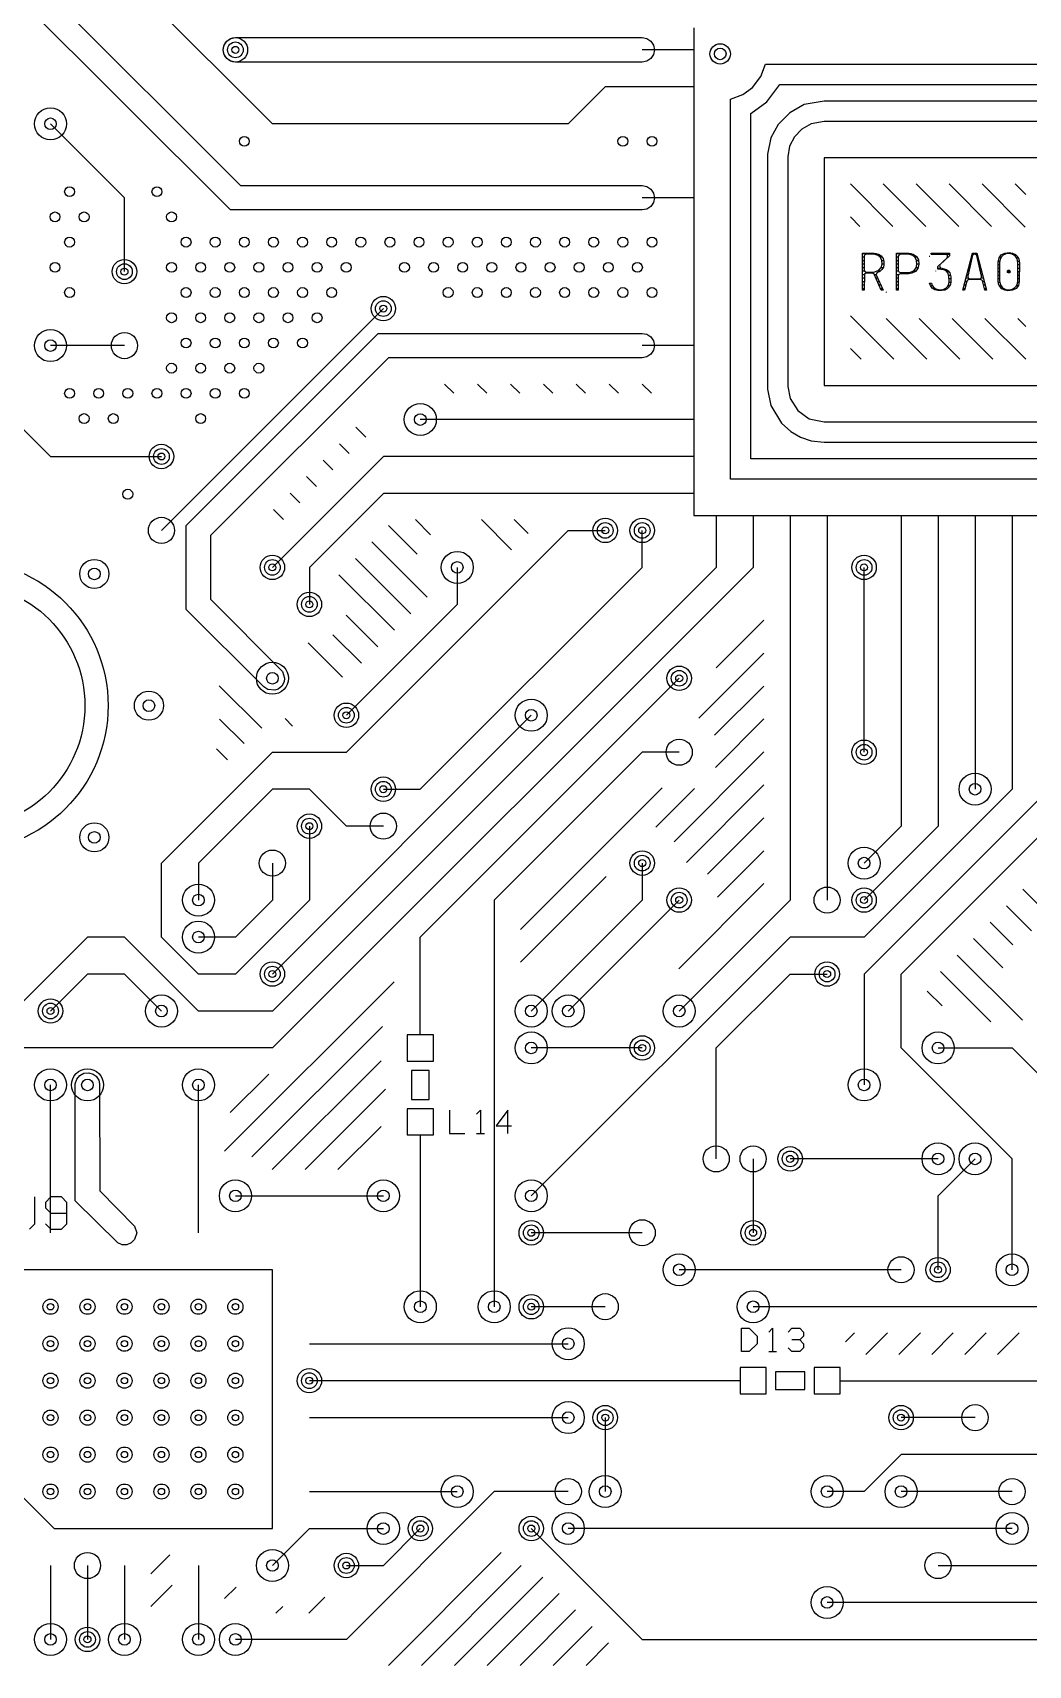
# Model space of a CAD drawing. Extents: x 7 to 280, y 7 to 360.
# Drawn here: x 65.4 to 99.6, y 6.7 to 62.8 of the extents above; entities that cross this region are included whole.
import ezdxf

# ---------------------------------------------------------------- set-up
doc = ezdxf.new("R2010")
doc.units = 0
doc.layers.add('SCORE', color=5, linetype='CONTINUOUS')

msp = doc.modelspace()

# ---------------------------------------------------------------- linework, layer by layer
at = {"layer": 'SCORE'}
for p, q in [((57.447, 72.687), (72.564, 57.57)), ((72.216, 56.73), (56.853, 72.093)), ((73.66, 59.69), (67.31, 66.04)), ((88.138, 62.992), (88.138, 46.228)), ((71.97, 62.23), (72.002, 62.3907)), ((72.002, 62.3907), (72.093, 62.527)), ((72.093, 62.527), (72.2293, 62.618)), ((72.2293, 62.618), (72.39, 62.65)), ((72.39, 62.65), (86.36, 62.65)), ((86.36, 62.65), (86.5207, 62.618)), ((86.5207, 62.618), (86.657, 62.527)), ((86.657, 62.527), (86.748, 62.3907)), ((86.748, 62.3907), (86.78, 62.23)), ((72.002, 62.0693), (71.97, 62.23)), ((72.093, 61.933), (72.002, 62.0693)), ((72.2293, 61.842), (72.093, 61.933)), ((72.39, 61.81), (72.2293, 61.842)), ((86.36, 61.81), (72.39, 61.81)), ((88.138, 62.23), (86.36, 62.23)), ((86.5207, 61.842), (86.36, 61.81)), ((86.657, 61.933), (86.5207, 61.842)), ((86.748, 62.0693), (86.657, 61.933)), ((86.78, 62.23), (86.748, 62.0693)), ((90.4358, 61.3143), (90.5988, 61.742)), ((90.5988, 61.742), (103.652, 61.742)), ((90.1498, 60.942), (90.4358, 61.3143)), ((85.09, 60.96), (83.82, 59.69)), ((86.36, 60.96), (85.09, 60.96)), ((88.138, 60.96), (86.36, 60.96)), ((89.388, 60.5312), (89.8157, 60.6942)), ((89.8157, 60.6942), (90.1498, 60.942)), ((90.6448, 60.447), (91.0836, 61.042)), ((91.0836, 61.042), (102.952, 61.042)), ((89.388, 47.478), (89.388, 60.5312)), ((90.088, 60.0464), (90.6448, 60.447)), ((90.088, 48.178), (90.088, 60.0464)), ((91.4255, 60.0712), (91.0266, 59.6611)), ((91.9263, 60.3479), (91.4255, 60.0712)), ((92.6084, 60.4716), (91.9263, 60.3479)), ((100.5542, 60.4673), (92.6084, 60.4716)), ((68.58, 57.15), (66.04, 59.69)), ((83.82, 59.69), (73.66, 59.69)), ((91.0266, 59.6611), (90.7821, 59.2037)), ((91.8425, 59.509), (91.5888, 59.2442)), ((92.1621, 59.6888), (91.8425, 59.509)), ((92.6084, 59.7716), (92.1621, 59.6888)), ((100.4659, 59.7708), (92.6084, 59.7716)), ((90.7821, 59.2037), (90.6627, 58.6442)), ((91.423, 58.9171), (91.3592, 58.5559)), ((91.5888, 59.2442), (91.423, 58.9171)), ((90.6627, 58.6442), (90.6627, 50.5758)), ((91.3592, 58.5559), (91.3592, 50.6641)), ((100.4316, 58.5216), (92.6084, 58.5216)), ((92.6084, 58.5216), (92.6084, 50.6984)), ((72.564, 57.57), (86.36, 57.57)), ((86.36, 57.57), (86.5207, 57.538)), ((86.5207, 57.538), (86.657, 57.447)), ((86.657, 57.447), (86.748, 57.3107)), ((86.748, 57.3107), (86.78, 57.15)), ((93.5084, 57.6216), (94.9651, 56.1649)), ((94.6398, 57.6216), (96.0964, 56.1649)), ((95.7711, 57.6216), (97.2278, 56.1649)), ((96.9025, 57.6216), (98.3592, 56.1649)), ((98.0339, 57.6216), (99.5143, 56.1412)), ((99.1653, 57.6216), (99.5316, 57.2553)), ((68.58, 54.61), (68.58, 57.15)), ((86.36, 56.73), (72.216, 56.73)), ((88.138, 57.15), (86.36, 57.15)), ((86.5207, 56.762), (86.36, 56.73)), ((86.657, 56.853), (86.5207, 56.762)), ((86.748, 56.9893), (86.657, 56.853)), ((86.78, 57.15), (86.748, 56.9893)), ((93.5084, 56.4902), (93.8382, 56.1605)), ((93.9234, 53.9738), (93.9234, 55.2462)), ((93.9234, 55.2462), (94.3233, 55.2455)), ((93.9234, 55.2338), (94.4081, 55.2338)), ((93.9234, 55.1138), (93.9833, 55.1138)), ((93.9234, 54.9938), (93.9833, 54.9938)), ((93.9836, 55.1421), (93.9833, 54.6694)), ((94.0107, 55.1927), (93.9836, 55.1421)), ((94.0583, 55.2097), (94.0107, 55.1927)), ((94.3598, 55.2041), (94.0583, 55.2097)), ((94.3233, 55.2455), (94.4729, 55.2126)), ((94.4653, 55.1645), (94.3598, 55.2041)), ((94.5379, 55.0988), (94.4653, 55.1645)), ((94.4729, 55.2126), (94.5661, 55.1522)), ((94.5251, 55.1138), (94.6003, 55.1138)), ((94.5874, 54.9977), (94.5379, 55.0988)), ((94.5661, 55.1522), (94.6296, 55.0668)), ((94.598, 54.8663), (94.5874, 54.9977)), ((94.5884, 54.9938), (94.6548, 54.9938)), ((94.6296, 55.0668), (94.6611, 54.957)), ((95.0931, 53.9738), (95.0931, 55.2462)), ((95.0931, 55.2462), (95.5143, 55.2454)), ((95.0931, 55.2338), (95.6002, 55.2338)), ((95.0931, 55.1138), (95.1535, 55.1138)), ((95.0931, 54.9938), (95.1535, 54.9938)), ((95.1539, 55.1392), (95.1535, 54.6529)), ((95.181, 55.1898), (95.1539, 55.1392)), ((95.2285, 55.2068), (95.181, 55.1898)), ((95.5513, 55.2011), (95.2285, 55.2068)), ((95.5143, 55.2454), (95.6677, 55.2119)), ((95.6593, 55.1608), (95.5513, 55.2011)), ((95.7337, 55.0943), (95.6593, 55.1608)), ((95.6677, 55.2119), (95.7777, 55.1345)), ((95.7167, 55.1138), (95.7948, 55.1138)), ((95.7852, 54.9912), (95.7337, 55.0943)), ((95.7777, 55.1345), (95.8441, 55.0194)), ((95.7844, 54.9938), (95.8511, 54.9938)), ((95.7963, 54.8567), (95.7852, 54.9912)), ((95.8441, 55.0194), (95.8616, 54.8648)), ((96.2104, 55.1436), (96.2342, 55.1436)), ((96.2854, 55.2113), (96.2854, 55.2462)), ((96.2854, 55.2462), (96.9105, 55.2462)), ((96.2854, 55.2143), (96.9105, 55.2143)), ((96.7794, 55.2109), (96.2854, 55.2113)), ((96.5141, 54.788), (96.8287, 55.0873)), ((96.9105, 55.1554), (96.5947, 54.858)), ((96.8385, 55.1709), (96.7794, 55.2109)), ((96.8287, 55.0873), (96.8464, 55.1276)), ((96.8464, 55.1276), (96.8385, 55.1709)), ((96.9105, 55.2462), (96.9105, 55.1554)), ((97.3716, 53.9738), (97.6971, 55.2462)), ((97.7069, 55.1713), (97.5421, 54.451)), ((97.6325, 54.9938), (97.6706, 54.9938)), ((97.6632, 55.1138), (97.6949, 55.1138)), ((97.6939, 55.2338), (97.8599, 55.2338)), ((97.6971, 55.2462), (97.8567, 55.2462)), ((97.7476, 55.2132), (97.7069, 55.1713)), ((97.7989, 55.2158), (97.7476, 55.2132)), ((97.849, 55.1643), (97.7989, 55.2158)), ((98.0109, 54.4509), (97.849, 55.1643)), ((97.8567, 55.2462), (98.1819, 53.9738)), ((97.8588, 55.1138), (97.8905, 55.1138)), ((97.8837, 54.9938), (97.9212, 54.9938)), ((98.5813, 54.9464), (98.6146, 55.0853)), ((98.5837, 54.9743), (98.635, 54.9743)), ((98.6146, 55.0853), (98.6925, 55.1857)), ((98.6193, 55.0943), (98.6775, 55.0943)), ((98.6509, 55.039), (98.6311, 54.9217)), ((98.695, 55.1194), (98.6509, 55.039)), ((98.6925, 55.1857), (98.8128, 55.2483)), ((98.7623, 55.1827), (98.695, 55.1194)), ((98.7339, 55.2143), (98.8243, 55.2143)), ((98.847, 55.2217), (98.7623, 55.1827)), ((98.8128, 55.2483), (98.9755, 55.2649)), ((98.9429, 55.2346), (98.847, 55.2217)), ((99.0672, 55.2144), (98.9429, 55.2346)), ((98.9755, 55.2649), (99.0801, 55.2483)), ((99.1711, 55.1484), (99.0672, 55.2144)), ((99.0674, 55.2143), (99.1586, 55.2143)), ((99.0801, 55.2483), (99.1824, 55.1989)), ((99.2382, 55.0462), (99.1711, 55.1484)), ((99.1824, 55.1989), (99.2556, 55.1232)), ((99.2142, 55.0943), (99.2724, 55.0943)), ((99.2607, 54.9217), (99.2382, 55.0462)), ((99.2556, 55.1232), (99.2935, 55.0437)), ((99.2567, 54.9743), (99.308, 54.9743)), ((99.2935, 55.0437), (99.3112, 54.9178)), ((93.9234, 54.8738), (93.9833, 54.8738)), ((93.9234, 54.7538), (93.9833, 54.7538)), ((93.9234, 54.6338), (93.9923, 54.6338)), ((93.9234, 54.5138), (93.99, 54.5138)), ((93.9833, 54.6694), (94.0052, 54.6164)), ((93.9921, 54.5183), (93.9833, 53.9738)), ((94.0436, 54.5565), (93.9921, 54.5183)), ((94.0052, 54.6164), (94.0583, 54.5944)), ((94.2588, 54.558), (94.0436, 54.5565)), ((94.0583, 54.5944), (94.3532, 54.5989)), ((94.2934, 54.5495), (94.2588, 54.558)), ((94.3241, 54.5199), (94.2934, 54.5495)), ((94.5674, 53.9738), (94.3241, 54.5199)), ((94.3271, 54.5138), (94.3943, 54.5138)), ((94.3532, 54.5989), (94.4899, 54.657)), ((94.4181, 54.5655), (94.3951, 54.4994)), ((94.3951, 54.4994), (94.6401, 53.9738)), ((94.5156, 54.6146), (94.4181, 54.5655)), ((94.4549, 54.6338), (94.5424, 54.6338)), ((94.4899, 54.657), (94.5655, 54.7489)), ((94.5892, 54.6797), (94.5156, 54.6146)), ((94.5655, 54.7489), (94.598, 54.8663)), ((94.5679, 54.7538), (94.6343, 54.7538)), ((94.6406, 54.7683), (94.5892, 54.6797)), ((94.5986, 54.8738), (94.6629, 54.8738)), ((94.6602, 54.8463), (94.6406, 54.7683)), ((94.6611, 54.957), (94.6602, 54.8463)), ((95.0931, 54.8738), (95.1535, 54.8738)), ((95.0931, 54.7538), (95.1535, 54.7538)), ((95.0931, 54.6338), (95.1561, 54.6338)), ((95.0931, 54.5138), (95.1731, 54.5138)), ((95.1535, 54.6529), (95.1755, 54.5998)), ((95.1755, 54.5165), (95.1535, 54.4635)), ((95.1535, 54.4635), (95.1535, 53.9738)), ((95.1755, 54.5998), (95.2285, 54.5779)), ((95.2212, 54.5381), (95.1755, 54.5165)), ((95.5143, 54.5392), (95.2212, 54.5381)), ((95.2285, 54.5779), (95.5447, 54.5825)), ((95.6215, 54.5563), (95.5143, 54.5392)), ((95.5447, 54.5825), (95.6847, 54.642)), ((95.7456, 54.6205), (95.6215, 54.5563)), ((95.6733, 54.6338), (95.7606, 54.6338)), ((95.6847, 54.642), (95.7626, 54.7361)), ((95.8269, 54.7241), (95.7456, 54.6205)), ((95.7626, 54.7361), (95.7963, 54.8567)), ((95.7708, 54.7538), (95.8394, 54.7538)), ((95.7972, 54.8738), (95.8619, 54.8738)), ((95.8616, 54.8648), (95.8269, 54.7241)), ((96.449, 54.6221), (96.449, 54.6425)), ((96.5141, 54.6971), (96.5141, 54.788)), ((96.5141, 54.7343), (96.617, 54.7343)), ((96.7182, 54.6767), (96.5141, 54.6971)), ((96.5947, 54.858), (96.5711, 54.8052)), ((96.5711, 54.8052), (96.6034, 54.7418)), ((96.6034, 54.7418), (96.8125, 54.6785)), ((96.7967, 54.633), (96.7182, 54.6767)), ((96.8553, 54.5663), (96.7967, 54.633)), ((96.8125, 54.6785), (96.8643, 54.6395)), ((96.8174, 54.6143), (96.8881, 54.6143)), ((96.8947, 54.4542), (96.8553, 54.5663)), ((96.8643, 54.6395), (96.9217, 54.565)), ((96.8861, 54.4943), (96.9478, 54.4943)), ((96.899, 54.2885), (96.8947, 54.4542)), ((96.9217, 54.565), (96.9577, 54.4346)), ((96.9577, 54.4346), (96.9586, 54.2625)), ((97.5097, 54.5138), (97.557, 54.5138)), ((97.5404, 54.6338), (97.5856, 54.6338)), ((97.5421, 54.451), (97.5562, 54.3872)), ((97.5711, 54.7538), (97.6142, 54.7538)), ((97.6018, 54.8738), (97.6428, 54.8738)), ((97.911, 54.8738), (97.9519, 54.8738)), ((97.9393, 54.7538), (97.9826, 54.7538)), ((97.9677, 54.6338), (98.0132, 54.6338)), ((97.996, 54.5138), (98.0439, 54.5138)), ((98.0079, 54.4066), (98.0109, 54.4509)), ((98.5805, 54.3022), (98.5813, 54.9464)), ((98.5805, 54.8543), (98.631, 54.8543)), ((98.5805, 54.7343), (98.631, 54.7343)), ((98.5805, 54.6143), (98.631, 54.6143)), ((98.5805, 54.4943), (98.631, 54.4943)), ((98.6311, 54.9217), (98.6311, 54.2982)), ((98.8982, 54.6143), (98.9935, 54.6143)), ((98.9004, 54.635), (98.9227, 54.6599)), ((98.9038, 54.5863), (98.9004, 54.635)), ((98.9389, 54.5645), (98.9038, 54.5863)), ((98.9227, 54.6599), (98.965, 54.6613)), ((98.9719, 54.5694), (98.9389, 54.5645)), ((98.965, 54.6613), (98.99, 54.6393)), ((98.9912, 54.5953), (98.9719, 54.5694)), ((98.99, 54.6393), (98.9912, 54.5953)), ((99.2607, 54.3012), (99.2607, 54.9217)), ((99.2607, 54.8543), (99.3112, 54.8543)), ((99.2607, 54.7343), (99.3112, 54.7343)), ((99.2607, 54.6143), (99.3112, 54.6143)), ((99.2607, 54.4943), (99.3112, 54.4943)), ((99.3112, 54.9178), (99.3105, 54.274)), ((93.9234, 54.3938), (93.9833, 54.3938)), ((93.9234, 54.2738), (93.9833, 54.2738)), ((93.9234, 54.1538), (93.9833, 54.1538)), ((93.9234, 54.0338), (93.9833, 54.0338)), ((93.9833, 53.9738), (93.9234, 53.9738)), ((94.3805, 54.3938), (94.4415, 54.3938)), ((94.4339, 54.2738), (94.4982, 54.2738)), ((94.4873, 54.1538), (94.555, 54.1538)), ((94.5407, 54.0338), (94.6118, 54.0338)), ((94.6401, 53.9738), (94.5674, 53.9738)), ((94.7484, 53.8988), (94.7484, 53.9202)), ((95.0931, 54.3938), (95.1535, 54.3938)), ((95.0931, 54.2738), (95.1535, 54.2738)), ((95.0931, 54.1538), (95.1535, 54.1538)), ((95.0931, 54.0338), (95.1535, 54.0338)), ((95.1535, 53.9738), (95.0931, 53.9738)), ((96.2306, 54.2135), (96.2918, 54.2135)), ((96.2578, 54.1301), (96.2306, 54.2135)), ((96.2559, 54.1343), (96.3193, 54.1343)), ((96.3201, 54.0466), (96.2578, 54.1301)), ((96.2918, 54.2135), (96.3181, 54.1365)), ((96.3181, 54.1365), (96.3714, 54.0653)), ((96.4122, 53.9873), (96.3201, 54.0466)), ((96.3619, 54.0143), (96.4483, 54.0143)), ((96.3714, 54.0653), (96.4379, 54.0191)), ((96.5066, 53.9606), (96.4122, 53.9873)), ((96.4379, 54.0191), (96.5253, 53.9917)), ((96.6476, 53.9571), (96.5066, 53.9606)), ((96.5253, 53.9917), (96.6273, 53.9879)), ((96.6273, 53.9879), (96.7195, 54.0079)), ((96.7473, 53.9788), (96.6476, 53.9571)), ((96.7195, 54.0079), (96.7915, 54.0481)), ((96.7349, 54.0143), (96.8201, 54.0143)), ((96.8293, 54.0202), (96.7473, 53.9788)), ((96.7915, 54.0481), (96.8513, 54.1138)), ((96.9037, 54.0939), (96.8293, 54.0202)), ((96.8513, 54.1138), (96.8871, 54.1947)), ((96.8632, 54.1343), (96.9272, 54.1343)), ((96.8871, 54.1947), (96.899, 54.2885)), ((96.8975, 54.2543), (96.9579, 54.2543)), ((96.899, 54.3743), (96.9594, 54.3743)), ((96.9418, 54.1702), (96.9037, 54.0939)), ((96.9586, 54.2625), (96.9418, 54.1702)), ((97.4307, 53.9738), (97.3716, 53.9738)), ((97.387, 54.0338), (97.445, 54.0338)), ((97.4177, 54.1538), (97.4736, 54.1538)), ((97.5049, 54.2841), (97.4307, 53.9738)), ((97.4484, 54.2738), (97.5021, 54.2738)), ((97.4791, 54.3938), (97.5516, 54.3938)), ((97.5352, 54.3229), (97.5049, 54.2841)), ((97.5759, 54.3349), (97.5352, 54.3229)), ((97.5562, 54.3872), (97.6075, 54.359)), ((97.979, 54.3349), (97.5759, 54.3349)), ((97.6075, 54.359), (97.9454, 54.359)), ((97.9454, 54.359), (97.9803, 54.3718)), ((98.0197, 54.3229), (97.979, 54.3349)), ((97.9803, 54.3718), (98.0079, 54.4066)), ((98.0014, 54.3938), (98.0746, 54.3938)), ((98.0474, 54.2908), (98.0197, 54.3229)), ((98.1242, 53.9738), (98.0474, 54.2908)), ((98.0528, 54.2738), (98.1052, 54.2738)), ((98.0814, 54.1538), (98.1359, 54.1538)), ((98.1099, 54.0338), (98.1666, 54.0338)), ((98.1819, 53.9738), (98.1242, 53.9738)), ((98.5805, 54.3743), (98.631, 54.3743)), ((98.5982, 54.1772), (98.5805, 54.3022)), ((98.5829, 54.2543), (98.634, 54.2543)), ((98.6363, 54.0973), (98.5982, 54.1772)), ((98.6152, 54.1343), (98.6728, 54.1343)), ((98.6311, 54.2982), (98.6629, 54.1526)), ((98.7097, 54.0213), (98.6363, 54.0973)), ((98.6629, 54.1526), (98.7381, 54.0559)), ((98.813, 53.9718), (98.7097, 54.0213)), ((98.7202, 54.0143), (98.8042, 54.0143)), ((98.7381, 54.0559), (98.8474, 53.9983)), ((98.9169, 53.9551), (98.813, 53.9718)), ((98.8474, 53.9983), (98.9757, 53.9864)), ((99.0792, 53.9718), (98.9169, 53.9551)), ((98.9757, 53.9864), (99.0674, 54.0056)), ((99.0674, 54.0056), (99.1479, 54.0509)), ((99.1991, 54.0344), (99.0792, 53.9718)), ((99.088, 54.0143), (99.1717, 54.0143)), ((99.1479, 54.0509), (99.2101, 54.1191)), ((99.2771, 54.1354), (99.1991, 54.0344)), ((99.2101, 54.1191), (99.248, 54.2034)), ((99.2191, 54.1343), (99.2766, 54.1343)), ((99.248, 54.2034), (99.2607, 54.3012)), ((99.2578, 54.2543), (99.3088, 54.2543)), ((99.2607, 54.3743), (99.3112, 54.3743)), ((99.3105, 54.274), (99.2771, 54.1354)), ((69.85, 45.72), (77.47, 53.34)), ((93.5084, 53.0961), (95.0061, 51.5984)), ((94.7371, 52.9988), (96.1375, 51.5984)), ((95.8685, 52.9988), (97.2689, 51.5984)), ((96.9998, 52.9988), (98.4002, 51.5984)), ((98.1312, 52.9988), (99.5316, 51.5984)), ((99.2626, 52.9988), (99.5316, 52.7298)), ((70.7, 45.894), (77.296, 52.49)), ((77.296, 52.49), (86.36, 52.49)), ((86.36, 52.49), (86.5207, 52.458)), ((86.5207, 52.458), (86.657, 52.367)), ((86.657, 52.367), (86.748, 52.2307)), ((86.748, 52.2307), (86.78, 52.07)), ((68.58, 52.07), (66.04, 52.07)), ((77.644, 51.65), (71.54, 45.546)), ((86.36, 51.65), (77.644, 51.65)), ((88.138, 52.07), (86.36, 52.07)), ((86.5207, 51.682), (86.36, 51.65)), ((86.657, 51.773), (86.5207, 51.682)), ((86.748, 51.9093), (86.657, 51.773)), ((86.78, 52.07), (86.748, 51.9093)), ((93.5084, 51.9647), (93.8747, 51.5984)), ((79.571, 50.75), (79.891, 50.43)), ((80.7023, 50.75), (81.0223, 50.43)), ((81.8337, 50.75), (82.1537, 50.43)), ((82.9651, 50.75), (83.2851, 50.43)), ((84.0965, 50.75), (84.4165, 50.43)), ((85.2278, 50.75), (85.5478, 50.43)), ((86.3592, 50.75), (86.6792, 50.43)), ((90.6627, 50.5758), (90.7821, 50.0163)), ((91.3592, 50.6641), (91.4412, 50.2521)), ((92.6084, 50.6984), (100.4316, 50.6984)), ((90.7821, 50.0163), (91.1459, 49.4093)), ((91.4412, 50.2521), (91.7008, 49.8394)), ((64.77, 49.53), (66.04, 48.26)), ((86.36, 49.53), (78.74, 49.53)), ((88.138, 49.53), (86.36, 49.53)), ((91.1459, 49.4093), (91.4689, 49.1166)), ((91.7008, 49.8394), (92.0986, 49.5575)), ((92.0986, 49.5575), (92.6084, 49.4484)), ((92.6084, 49.4484), (100.4659, 49.4492)), ((76.5311, 49.2644), (76.8677, 48.9278)), ((91.4689, 49.1166), (91.7993, 48.9247)), ((91.7993, 48.9247), (92.1609, 48.8009)), ((92.1609, 48.8009), (92.6084, 48.7484)), ((66.04, 48.26), (69.85, 48.26)), ((77.47, 48.26), (73.66, 44.45)), ((75.9654, 48.6987), (76.3007, 48.3635)), ((86.36, 48.26), (77.47, 48.26)), ((88.138, 48.26), (86.36, 48.26)), ((92.6084, 48.7484), (100.5542, 48.7527)), ((75.3998, 48.133), (75.735, 47.7978)), ((102.952, 48.178), (90.088, 48.178)), ((74.8341, 47.5673), (75.1693, 47.2321)), ((103.652, 47.478), (89.388, 47.478)), ((74.2684, 47.0016), (74.6036, 46.6664)), ((77.47, 46.99), (74.93, 44.45)), ((86.36, 46.99), (77.47, 46.99)), ((88.138, 46.99), (86.36, 46.99)), ((73.7027, 46.4359), (74.0379, 46.1007)), ((78.5741, 46.09), (79.0923, 45.5718)), ((80.8369, 46.09), (81.877, 45.0498)), ((81.9682, 46.09), (82.4427, 45.6155)), ((88.138, 46.228), (104.902, 46.228)), ((88.9, 46.228), (88.9, 44.45)), ((90.17, 46.228), (90.17, 44.45)), ((91.44, 46.228), (91.44, 44.45)), ((92.71, 46.228), (92.71, 44.45)), ((95.25, 46.228), (95.25, 44.45)), ((96.52, 46.228), (96.52, 44.45)), ((97.79, 46.228), (97.79, 44.45)), ((99.06, 46.228), (99.06, 44.45)), ((70.7, 43.006), (70.7, 45.894)), ((71.54, 45.546), (71.54, 43.354)), ((76.2, 38.1), (83.82, 45.72)), ((77.6428, 45.89), (78.6322, 44.9005)), ((83.82, 45.72), (85.09, 45.72)), ((86.36, 44.45), (86.36, 45.72)), ((77.0771, 45.3243), (78.9793, 43.4221)), ((90.17, 44.45), (73.66, 27.94)), ((88.9, 44.45), (73.66, 29.21)), ((74.93, 44.45), (74.93, 43.18)), ((76.5114, 44.7586), (78.4136, 42.8564)), ((78.74, 36.83), (86.36, 44.45)), ((80.01, 44.45), (80.01, 43.18)), ((91.44, 44.45), (91.44, 33.02)), ((92.71, 44.45), (92.71, 33.02)), ((93.98, 38.1), (93.98, 44.45)), ((95.25, 44.45), (95.25, 35.56)), ((96.52, 44.45), (96.52, 35.56)), ((97.79, 44.45), (97.79, 36.83)), ((99.06, 44.45), (99.06, 36.83)), ((75.9457, 44.1929), (77.8479, 42.2907)), ((71.54, 43.354), (74.0092, 40.8733)), ((73.363, 40.343), (70.7, 43.006)), ((76.1967, 42.8106), (77.2822, 41.725)), ((80.01, 43.18), (76.2, 39.37)), ((88.9005, 40.9967), (90.54, 42.6362)), ((75.7387, 42.1372), (76.7166, 41.1593)), ((74.8833, 41.8612), (76.0624, 40.6822)), ((88.3043, 39.2691), (90.54, 41.5048)), ((74.0619, 40.5181), (73.9847, 40.3736)), ((74.0092, 40.8733), (74.08, 40.64)), ((74.08, 40.64), (74.0619, 40.5181)), ((78.74, 31.75), (87.63, 40.64)), ((71.8378, 40.3812), (73.2962, 38.9228)), ((73.4993, 40.252), (73.363, 40.343)), ((73.7419, 40.2281), (73.4993, 40.252)), ((73.858, 40.2696), (73.7419, 40.2281)), ((73.9847, 40.3736), (73.858, 40.2696)), ((88.8479, 38.6813), (90.54, 40.3734)), ((82.55, 39.37), (73.66, 30.48)), ((71.8486, 39.2391), (72.6874, 38.4002)), ((74.0935, 39.2569), (74.3504, 39)), ((88.8731, 37.5752), (90.54, 39.242)), ((71.7376, 38.2187), (72.1218, 37.8345)), ((69.85, 34.29), (73.66, 38.1)), ((73.66, 38.1), (76.2, 38.1)), ((86.36, 38.1), (81.28, 33.02)), ((87.63, 38.1), (86.36, 38.1)), ((87.4551, 35.0258), (90.54, 38.1107)), ((73.66, 36.83), (71.12, 34.29)), ((74.93, 36.83), (73.66, 36.83)), ((76.2, 35.56), (74.93, 36.83)), ((77.47, 36.83), (78.74, 36.83)), ((82.1805, 32.0139), (87.0487, 36.8821)), ((86.8235, 35.5256), (88.1548, 36.8569)), ((87.8768, 34.3161), (90.54, 36.9793)), ((100.33, 36.83), (93.98, 30.48)), ((99.06, 36.83), (93.98, 31.75)), ((95.25, 30.48), (101.6, 36.83)), ((74.93, 35.56), (74.93, 33.02)), ((77.47, 35.56), (76.2, 35.56)), ((88.6032, 33.9111), (90.54, 35.8479)), ((96.52, 35.56), (93.98, 33.02)), ((95.25, 35.56), (93.98, 34.29)), ((69.85, 31.75), (69.85, 34.29)), ((71.12, 34.29), (71.12, 33.02)), ((73.66, 34.29), (73.66, 33.02)), ((86.36, 34.29), (86.36, 33.02)), ((88.9456, 33.1222), (90.54, 34.7166)), ((82.1812, 30.8832), (85.1244, 33.8265)), ((87.6142, 30.6593), (90.54, 33.5852)), ((99.4363, 33.3935), (100.5329, 32.297)), ((74.93, 33.02), (72.39, 30.48)), ((73.66, 33.02), (72.39, 31.75)), ((81.28, 33.02), (81.28, 19.05)), ((86.36, 33.02), (82.55, 29.21)), ((87.63, 33.02), (83.82, 29.21)), ((91.44, 33.02), (87.63, 29.21)), ((98.8706, 32.8278), (99.7342, 31.9643)), ((98.3049, 32.2622), (99.0841, 31.483)), ((67.31, 31.75), (64.77, 29.21)), ((68.58, 31.75), (67.31, 31.75)), ((71.12, 29.21), (68.58, 31.75)), ((71.12, 30.48), (69.85, 31.75)), ((72.39, 31.75), (71.12, 31.75)), ((78.74, 30.48), (78.74, 31.75)), ((91.44, 31.75), (82.55, 22.86)), ((93.98, 31.75), (91.44, 31.75)), ((97.7393, 31.6965), (98.7447, 30.6911)), ((97.1736, 31.1308), (99.4143, 28.8901)), ((67.31, 30.48), (66.04, 29.21)), ((68.58, 30.48), (67.31, 30.48)), ((69.85, 29.21), (68.58, 30.48)), ((72.39, 30.48), (71.12, 30.48)), ((78.74, 28.39), (78.74, 30.48)), ((88.9, 27.94), (91.44, 30.48)), ((91.44, 30.48), (92.71, 30.48)), ((93.98, 30.48), (93.98, 26.67)), ((95.25, 27.94), (95.25, 30.48)), ((96.6079, 30.5651), (98.333, 28.84)), ((72.0211, 24.3947), (77.84, 30.2135)), ((96.1504, 29.8912), (96.6589, 29.3827)), ((73.66, 29.21), (71.12, 29.21)), ((72.9533, 24.1954), (77.439, 28.6812)), ((79.19, 28.39), (78.29, 28.39)), ((78.29, 28.39), (78.29, 27.49)), ((79.19, 27.49), (79.19, 28.39)), ((73.66, 27.94), (63.5, 27.94)), ((73.6492, 23.76), (77.39, 27.5008)), ((78.29, 27.49), (79.19, 27.49)), ((86.36, 27.94), (82.55, 27.94)), ((88.9, 24.13), (88.9, 27.94)), ((99.06, 24.13), (95.25, 27.94)), ((96.52, 27.94), (99.06, 27.94)), ((99.06, 27.94), (101.6, 25.4)), ((66.9396, 26.868), (67.0436, 26.9947)), ((67.0436, 26.9947), (67.1881, 27.0719)), ((67.1881, 27.0719), (67.3512, 27.088)), ((67.3512, 27.088), (67.508, 27.0404)), ((67.508, 27.0404), (67.607, 26.967)), ((67.607, 26.967), (67.698, 26.8307)), ((72.2134, 25.7183), (73.5351, 27.04)), ((79.04, 27.17), (78.44, 27.17)), ((78.44, 27.17), (78.44, 26.17)), ((79.04, 26.17), (79.04, 27.17)), ((66.04, 21.59), (66.04, 26.67)), ((66.89, 22.686), (66.892, 26.7112)), ((66.892, 26.7112), (66.9396, 26.868)), ((67.698, 26.8307), (67.728, 26.7112)), ((67.728, 26.7112), (67.73, 23.034)), ((71.12, 21.59), (71.12, 26.67)), ((74.7806, 23.76), (77.54, 26.5194)), ((79.19, 25.85), (78.29, 25.85)), ((78.29, 25.85), (78.29, 24.95)), ((78.44, 26.17), (79.04, 26.17)), ((79.19, 24.95), (79.19, 25.85)), ((79.74, 25.8), (79.74, 25)), ((80.6733, 25.6667), (80.8067, 25.8)), ((80.8067, 25.8), (80.8067, 25)), ((81.74, 25.8), (81.34, 25.2667)), ((81.34, 25.2667), (81.8733, 25.2667)), ((81.74, 25), (81.74, 25.8)), ((75.912, 23.76), (77.39, 25.238)), ((78.29, 24.95), (79.19, 24.95)), ((78.74, 24.95), (78.74, 22.86)), ((79.74, 25), (80.2733, 25)), ((80.6733, 25), (80.94, 25)), ((90.17, 24.13), (90.17, 21.59)), ((96.52, 24.13), (91.44, 24.13)), ((96.52, 22.86), (97.79, 24.13)), ((99.06, 20.32), (99.06, 24.13)), ((67.73, 23.034), (68.9292, 21.8233)), ((65.5033, 21.9033), (65.5033, 22.82)), ((66.0533, 22.82), (65.87, 22.6367)), ((65.87, 22.6367), (65.87, 22.4533)), ((65.87, 22.4533), (66.0533, 22.27)), ((66.42, 22.82), (66.0533, 22.82)), ((66.6033, 22.6367), (66.42, 22.82)), ((66.6033, 21.9033), (66.6033, 22.6367)), ((68.3467, 21.2408), (66.89, 22.686)), ((72.39, 22.86), (77.47, 22.86)), ((78.74, 22.86), (78.74, 19.05)), ((96.52, 20.32), (96.52, 22.86)), ((65.32, 21.72), (65.5033, 21.9033)), ((65.87, 21.9033), (66.0533, 21.72)), ((66.0533, 22.27), (66.6033, 22.27)), ((66.42, 21.72), (66.6033, 21.9033)), ((66.0533, 21.72), (66.42, 21.72)), ((68.9292, 21.3567), (68.8133, 21.2408)), ((68.9292, 21.8233), (69, 21.59)), ((69, 21.59), (68.9292, 21.3567)), ((86.36, 21.59), (82.55, 21.59)), ((68.4981, 21.1781), (68.3467, 21.2408)), ((68.6619, 21.1781), (68.4981, 21.1781)), ((68.8133, 21.2408), (68.6619, 21.1781)), ((73.66, 20.32), (64.77, 20.32)), ((73.66, 11.43), (73.66, 20.32)), ((95.25, 20.32), (87.63, 20.32)), ((85.09, 19.05), (82.55, 19.05)), ((102.87, 19.05), (90.17, 19.05)), ((89.77, 17.51), (89.77, 18.31)), ((89.77, 18.31), (90.0367, 18.31)), ((90.0367, 18.31), (90.3033, 18.0433)), ((90.3033, 18.0433), (90.3033, 17.7767)), ((90.7033, 18.1767), (90.8367, 18.31)), ((90.8367, 18.31), (90.8367, 17.51)), ((91.37, 18.1767), (91.5033, 18.31)), ((91.5033, 18.31), (91.77, 18.31)), ((91.77, 18.31), (91.9033, 18.1767)), ((91.9033, 18.0433), (91.77, 17.91)), ((91.9033, 18.1767), (91.9033, 18.0433)), ((93.3399, 17.8414), (93.6485, 18.15)), ((94.0398, 17.41), (94.7798, 18.15)), ((95.1712, 17.41), (95.9112, 18.15)), ((96.3027, 17.4101), (97.0426, 18.15)), ((97.4341, 17.4102), (98.174, 18.15)), ((98.5656, 17.4103), (99.3053, 18.15)), ((74.93, 17.78), (83.82, 17.78)), ((90.0367, 17.51), (89.77, 17.51)), ((90.3033, 17.7767), (90.0367, 17.51)), ((90.7033, 17.51), (90.97, 17.51)), ((91.5033, 17.51), (91.37, 17.6433)), ((91.77, 17.91), (91.5033, 17.91)), ((91.77, 17.51), (91.5033, 17.51)), ((91.77, 17.91), (91.9033, 17.7767)), ((91.9033, 17.6433), (91.77, 17.51)), ((91.9033, 17.7767), (91.9033, 17.6433)), ((90.62, 16.96), (89.72, 16.96)), ((89.72, 16.96), (89.72, 16.06)), ((90.62, 16.06), (90.62, 16.96)), ((93.16, 16.96), (92.26, 16.96)), ((92.26, 16.96), (92.26, 16.06)), ((93.16, 16.06), (93.16, 16.96)), ((87.63, 16.51), (74.93, 16.51)), ((89.72, 16.51), (87.63, 16.51)), ((91.94, 16.81), (90.94, 16.81)), ((90.94, 16.81), (90.94, 16.21)), ((91.94, 16.21), (91.94, 16.81)), ((93.16, 16.51), (95.25, 16.51)), ((95.25, 16.51), (115.57, 16.51)), ((89.72, 16.06), (90.62, 16.06)), ((90.94, 16.21), (91.94, 16.21)), ((92.26, 16.06), (93.16, 16.06)), ((74.93, 15.24), (83.82, 15.24)), ((85.09, 15.24), (85.09, 12.7)), ((97.79, 15.24), (95.25, 15.24)), ((95.25, 13.97), (93.98, 12.7)), ((100.33, 13.97), (95.25, 13.97)), ((64.77, 12.83), (66.17, 11.43)), ((74.93, 12.7), (80.01, 12.7)), ((81.28, 12.7), (76.2, 7.62)), ((83.82, 12.7), (81.28, 12.7)), ((93.98, 12.7), (92.71, 12.7)), ((99.06, 12.7), (95.25, 12.7)), ((66.17, 11.43), (73.66, 11.43)), ((73.66, 10.16), (74.93, 11.43)), ((74.93, 11.43), (77.47, 11.43)), ((77.47, 10.16), (78.74, 11.43)), ((82.55, 11.43), (86.36, 7.62)), ((99.06, 11.43), (83.82, 11.43)), ((66.04, 10.16), (66.04, 7.62)), ((67.31, 10.16), (67.31, 7.62)), ((68.58, 10.16), (68.58, 7.62)), ((69.48, 9.8771), (70.1329, 10.53)), ((71.12, 10.16), (71.12, 7.62)), ((76.2, 10.16), (77.47, 10.16)), ((77.6466, 6.73), (81.5209, 10.6043)), ((78.778, 6.73), (82.2044, 10.1564)), ((96.52, 10.16), (106.68, 10.16)), ((79.9093, 6.73), (82.9433, 9.7639)), ((69.4858, 8.7515), (70.22, 9.4857)), ((72.02, 9.023), (72.415, 9.418)), ((74.9111, 8.52), (75.4593, 9.0682)), ((81.0407, 6.73), (83.509, 9.1982)), ((73.7797, 8.52), (74.0144, 8.7547)), ((82.1721, 6.73), (84.0746, 8.6326)), ((101.6, 8.89), (92.71, 8.89)), ((83.3035, 6.73), (84.6403, 8.0669)), ((76.2, 7.62), (72.39, 7.62)), ((84.4348, 6.73), (85.206, 7.5012)), ((86.36, 7.62), (101.6, 7.62))]:
    msp.add_line(p, q, dxfattribs=at)
for centre, radius in [((72.39, 62.23), 0.42), ((72.39, 62.23), 0.27), ((72.39, 62.23), 0.12), ((89.038, 62.092), 0.35), ((89.038, 62.092), 0.2), ((66.04, 59.69), 0.55), ((66.04, 59.69), 0.2), ((72.6954, 59.0885), 0.17), ((85.6954, 59.0885), 0.17), ((86.6954, 59.0885), 0.17), ((66.6954, 57.3565), 0.17), ((69.6954, 57.3565), 0.17), ((66.1954, 56.4905), 0.17), ((67.1954, 56.4905), 0.17), ((70.1954, 56.4905), 0.17), ((66.6954, 55.6245), 0.17), ((70.6954, 55.6245), 0.17), ((71.6954, 55.6245), 0.17), ((72.6954, 55.6245), 0.17), ((73.6954, 55.6245), 0.17), ((74.6954, 55.6245), 0.17), ((75.6954, 55.6245), 0.17), ((76.6954, 55.6245), 0.17), ((77.6954, 55.6245), 0.17), ((78.6954, 55.6245), 0.17), ((79.6954, 55.6245), 0.17), ((80.6954, 55.6245), 0.17), ((81.6954, 55.6245), 0.17), ((82.6954, 55.6245), 0.17), ((83.6954, 55.6245), 0.17), ((84.6954, 55.6245), 0.17), ((85.6954, 55.6245), 0.17), ((86.6954, 55.6245), 0.17), ((68.58, 54.61), 0.42), ((66.1954, 54.7585), 0.17), ((68.58, 54.61), 0.27), ((68.58, 54.61), 0.12), ((70.1954, 54.7585), 0.17), ((71.1954, 54.7585), 0.17), ((72.1954, 54.7585), 0.17), ((73.1954, 54.7585), 0.17), ((74.1954, 54.7585), 0.17), ((75.1954, 54.7585), 0.17), ((76.1954, 54.7585), 0.17), ((78.1954, 54.7585), 0.17), ((79.1954, 54.7585), 0.17), ((80.1954, 54.7585), 0.17), ((81.1954, 54.7585), 0.17), ((82.1954, 54.7585), 0.17), ((83.1954, 54.7585), 0.17), ((84.1954, 54.7585), 0.17), ((85.1954, 54.7585), 0.17), ((86.1954, 54.7585), 0.17), ((66.6954, 53.8925), 0.17), ((70.6954, 53.8925), 0.17), ((71.6954, 53.8925), 0.17), ((72.6954, 53.8925), 0.17), ((73.6954, 53.8925), 0.17), ((74.6954, 53.8925), 0.17), ((75.6954, 53.8925), 0.17), ((79.6954, 53.8925), 0.17), ((80.6954, 53.8925), 0.17), ((81.6954, 53.8925), 0.17), ((82.6954, 53.8925), 0.17), ((83.6954, 53.8925), 0.17), ((84.6954, 53.8925), 0.17), ((85.6954, 53.8925), 0.17), ((86.6954, 53.8925), 0.17), ((77.47, 53.34), 0.42), ((77.47, 53.34), 0.27), ((77.47, 53.34), 0.12), ((70.1954, 53.0265), 0.17), ((71.1954, 53.0265), 0.17), ((72.1954, 53.0265), 0.17), ((73.1954, 53.0265), 0.17), ((74.1954, 53.0265), 0.17), ((75.1954, 53.0265), 0.17), ((66.04, 52.07), 0.55), ((66.04, 52.07), 0.2), ((68.58, 52.07), 0.45), ((70.6954, 52.1605), 0.17), ((71.6954, 52.1605), 0.17), ((72.6954, 52.1605), 0.17), ((73.6954, 52.1605), 0.17), ((74.6954, 52.1605), 0.17), ((70.1954, 51.2945), 0.17), ((71.1954, 51.2945), 0.17), ((72.1954, 51.2945), 0.17), ((73.1954, 51.2945), 0.17), ((66.6954, 50.4285), 0.17), ((67.6954, 50.4285), 0.17), ((68.6954, 50.4285), 0.17), ((69.6954, 50.4285), 0.17), ((70.6954, 50.4285), 0.17), ((71.6954, 50.4285), 0.17), ((72.6954, 50.4285), 0.17), ((78.74, 49.53), 0.55), ((67.1954, 49.5625), 0.17), ((68.1954, 49.5625), 0.17), ((71.1954, 49.5625), 0.17), ((78.74, 49.53), 0.2), ((69.85, 48.26), 0.42), ((69.85, 48.26), 0.27), ((69.85, 48.26), 0.12), ((68.6954, 46.9645), 0.17), ((69.85, 45.72), 0.45), ((85.09, 45.72), 0.42), ((86.36, 45.72), 0.42), ((85.09, 45.72), 0.27), ((85.09, 45.72), 0.12), ((86.36, 45.72), 0.27), ((86.36, 45.72), 0.12), ((80.01, 44.45), 0.55), ((63.02, 39.7), 5), ((67.5455, 44.2255), 0.5), ((67.5455, 44.2255), 0.2), ((73.66, 44.45), 0.42), ((73.66, 44.45), 0.27), ((73.66, 44.45), 0.12), ((80.01, 44.45), 0.2), ((93.98, 44.45), 0.42), ((93.98, 44.45), 0.27), ((93.98, 44.45), 0.12), ((63.02, 39.7), 4.2), ((74.93, 43.18), 0.42), ((74.93, 43.18), 0.27), ((74.93, 43.18), 0.12), ((73.66, 40.64), 0.55), ((87.63, 40.64), 0.42), ((73.66, 40.64), 0.2), ((87.63, 40.64), 0.27), ((87.63, 40.64), 0.12), ((69.42, 39.7), 0.5), ((69.42, 39.7), 0.2), ((82.55, 39.37), 0.55), ((76.2, 39.37), 0.42), ((76.2, 39.37), 0.27), ((76.2, 39.37), 0.12), ((82.55, 39.37), 0.2), ((87.63, 38.1), 0.45), ((93.98, 38.1), 0.42), ((93.98, 38.1), 0.27), ((93.98, 38.1), 0.12), ((77.47, 36.83), 0.42), ((77.47, 36.83), 0.27), ((97.79, 36.83), 0.55), ((97.79, 36.83), 0.2), ((77.47, 36.83), 0.12), ((74.93, 35.56), 0.42), ((77.47, 35.56), 0.45), ((67.5455, 35.1745), 0.5), ((67.5455, 35.1745), 0.2), ((74.93, 35.56), 0.27), ((74.93, 35.56), 0.12), ((93.98, 34.29), 0.55), ((73.66, 34.29), 0.45), ((86.36, 34.29), 0.42), ((86.36, 34.29), 0.27), ((86.36, 34.29), 0.12), ((93.98, 34.29), 0.2), ((71.12, 33.02), 0.55), ((71.12, 33.02), 0.2), ((87.63, 33.02), 0.42), ((87.63, 33.02), 0.27), ((87.63, 33.02), 0.12), ((92.71, 33.02), 0.45), ((93.98, 33.02), 0.42), ((93.98, 33.02), 0.27), ((93.98, 33.02), 0.12), ((71.12, 31.75), 0.55), ((71.12, 31.75), 0.2), ((73.66, 30.48), 0.42), ((92.71, 30.48), 0.42), ((73.66, 30.48), 0.27), ((73.66, 30.48), 0.12), ((92.71, 30.48), 0.27), ((92.71, 30.48), 0.12), ((69.85, 29.21), 0.55), ((82.55, 29.21), 0.55), ((83.82, 29.21), 0.55), ((87.63, 29.21), 0.55), ((66.04, 29.21), 0.42), ((66.04, 29.21), 0.27), ((66.04, 29.21), 0.12), ((69.85, 29.21), 0.2), ((82.55, 29.21), 0.2), ((83.82, 29.21), 0.2), ((87.63, 29.21), 0.2), ((82.55, 27.94), 0.55), ((82.55, 27.94), 0.2), ((86.36, 27.94), 0.42), ((86.36, 27.94), 0.27), ((86.36, 27.94), 0.12), ((96.52, 27.94), 0.55), ((96.52, 27.94), 0.2), ((66.04, 26.67), 0.55), ((67.31, 26.67), 0.55), ((71.12, 26.67), 0.55), ((93.98, 26.67), 0.55), ((66.04, 26.67), 0.2), ((67.31, 26.67), 0.2), ((71.12, 26.67), 0.2), ((93.98, 26.67), 0.2), ((88.9, 24.13), 0.45), ((90.17, 24.13), 0.45), ((91.44, 24.13), 0.42), ((91.44, 24.13), 0.27), ((91.44, 24.13), 0.12), ((96.52, 24.13), 0.55), ((96.52, 24.13), 0.2), ((97.79, 24.13), 0.55), ((97.79, 24.13), 0.2), ((72.39, 22.86), 0.55), ((72.39, 22.86), 0.2), ((77.47, 22.86), 0.55), ((77.47, 22.86), 0.2), ((82.55, 22.86), 0.55), ((82.55, 22.86), 0.2), ((82.55, 21.59), 0.42), ((86.36, 21.59), 0.45), ((90.17, 21.59), 0.42), ((82.55, 21.59), 0.27), ((82.55, 21.59), 0.12), ((90.17, 21.59), 0.27), ((90.17, 21.59), 0.12), ((87.63, 20.32), 0.55), ((95.25, 20.32), 0.45), ((99.06, 20.32), 0.55), ((87.63, 20.32), 0.2), ((96.52, 20.32), 0.42), ((96.52, 20.32), 0.27), ((96.52, 20.32), 0.12), ((99.06, 20.32), 0.2), ((66.04, 19.05), 0.26), ((66.04, 19.05), 0.11), ((67.31, 19.05), 0.26), ((67.31, 19.05), 0.11), ((68.58, 19.05), 0.26), ((68.58, 19.05), 0.11), ((69.85, 19.05), 0.26), ((69.85, 19.05), 0.11), ((71.12, 19.05), 0.26), ((71.12, 19.05), 0.11), ((72.39, 19.05), 0.26), ((72.39, 19.05), 0.11), ((78.74, 19.05), 0.55), ((78.74, 19.05), 0.2), ((81.28, 19.05), 0.55), ((81.28, 19.05), 0.2), ((82.55, 19.05), 0.42), ((82.55, 19.05), 0.27), ((82.55, 19.05), 0.12), ((85.09, 19.05), 0.45), ((90.17, 19.05), 0.55), ((90.17, 19.05), 0.2), ((66.04, 17.78), 0.26), ((67.31, 17.78), 0.26), ((68.58, 17.78), 0.26), ((69.85, 17.78), 0.26), ((71.12, 17.78), 0.26), ((72.39, 17.78), 0.26), ((83.82, 17.78), 0.55), ((83.82, 17.78), 0.2), ((66.04, 17.78), 0.11), ((67.31, 17.78), 0.11), ((68.58, 17.78), 0.11), ((69.85, 17.78), 0.11), ((71.12, 17.78), 0.11), ((72.39, 17.78), 0.11), ((74.93, 16.51), 0.42), ((66.04, 16.51), 0.26), ((66.04, 16.51), 0.11), ((67.31, 16.51), 0.26), ((67.31, 16.51), 0.11), ((68.58, 16.51), 0.26), ((68.58, 16.51), 0.11), ((69.85, 16.51), 0.26), ((69.85, 16.51), 0.11), ((71.12, 16.51), 0.26), ((71.12, 16.51), 0.11), ((72.39, 16.51), 0.26), ((72.39, 16.51), 0.11), ((74.93, 16.51), 0.27), ((74.93, 16.51), 0.12), ((83.82, 15.24), 0.55), ((66.04, 15.24), 0.26), ((66.04, 15.24), 0.11), ((67.31, 15.24), 0.26), ((67.31, 15.24), 0.11), ((68.58, 15.24), 0.26), ((68.58, 15.24), 0.11), ((69.85, 15.24), 0.26), ((69.85, 15.24), 0.11), ((71.12, 15.24), 0.26), ((71.12, 15.24), 0.11), ((72.39, 15.24), 0.26), ((72.39, 15.24), 0.11), ((83.82, 15.24), 0.2), ((85.09, 15.24), 0.42), ((85.09, 15.24), 0.27), ((85.09, 15.24), 0.12), ((95.25, 15.24), 0.42), ((95.25, 15.24), 0.27), ((95.25, 15.24), 0.12), ((97.79, 15.24), 0.45), ((66.04, 13.97), 0.26), ((66.04, 13.97), 0.11), ((67.31, 13.97), 0.26), ((67.31, 13.97), 0.11), ((68.58, 13.97), 0.26), ((68.58, 13.97), 0.11), ((69.85, 13.97), 0.26), ((69.85, 13.97), 0.11), ((71.12, 13.97), 0.26), ((71.12, 13.97), 0.11), ((72.39, 13.97), 0.26), ((72.39, 13.97), 0.11), ((66.04, 12.7), 0.26), ((67.31, 12.7), 0.26), ((68.58, 12.7), 0.26), ((69.85, 12.7), 0.26), ((71.12, 12.7), 0.26), ((72.39, 12.7), 0.26), ((80.01, 12.7), 0.55), ((83.82, 12.7), 0.45), ((85.09, 12.7), 0.55), ((92.71, 12.7), 0.55), ((95.25, 12.7), 0.55), ((99.06, 12.7), 0.45), ((66.04, 12.7), 0.11), ((67.31, 12.7), 0.11), ((68.58, 12.7), 0.11), ((69.85, 12.7), 0.11), ((71.12, 12.7), 0.11), ((72.39, 12.7), 0.11), ((80.01, 12.7), 0.2), ((85.09, 12.7), 0.2), ((92.71, 12.7), 0.2), ((95.25, 12.7), 0.2), ((77.47, 11.43), 0.55), ((78.74, 11.43), 0.42), ((82.55, 11.43), 0.42), ((83.82, 11.43), 0.55), ((99.06, 11.43), 0.55), ((77.47, 11.43), 0.2), ((78.74, 11.43), 0.27), ((78.74, 11.43), 0.12), ((82.55, 11.43), 0.27), ((82.55, 11.43), 0.12), ((83.82, 11.43), 0.2), ((99.06, 11.43), 0.2), ((73.66, 10.16), 0.55), ((67.31, 10.16), 0.45), ((73.66, 10.16), 0.2), ((76.2, 10.16), 0.42), ((76.2, 10.16), 0.27), ((76.2, 10.16), 0.12), ((96.52, 10.16), 0.45), ((92.71, 8.89), 0.55), ((92.71, 8.89), 0.2), ((66.04, 7.62), 0.55), ((67.31, 7.62), 0.42), ((67.31, 7.62), 0.27), ((68.58, 7.62), 0.55), ((71.12, 7.62), 0.55), ((72.39, 7.62), 0.55), ((66.04, 7.62), 0.2), ((67.31, 7.62), 0.12), ((68.58, 7.62), 0.2), ((71.12, 7.62), 0.2), ((72.39, 7.62), 0.2)]:
    msp.add_circle(centre, radius, dxfattribs=at)

doc.saveas('drawing.dxf')
